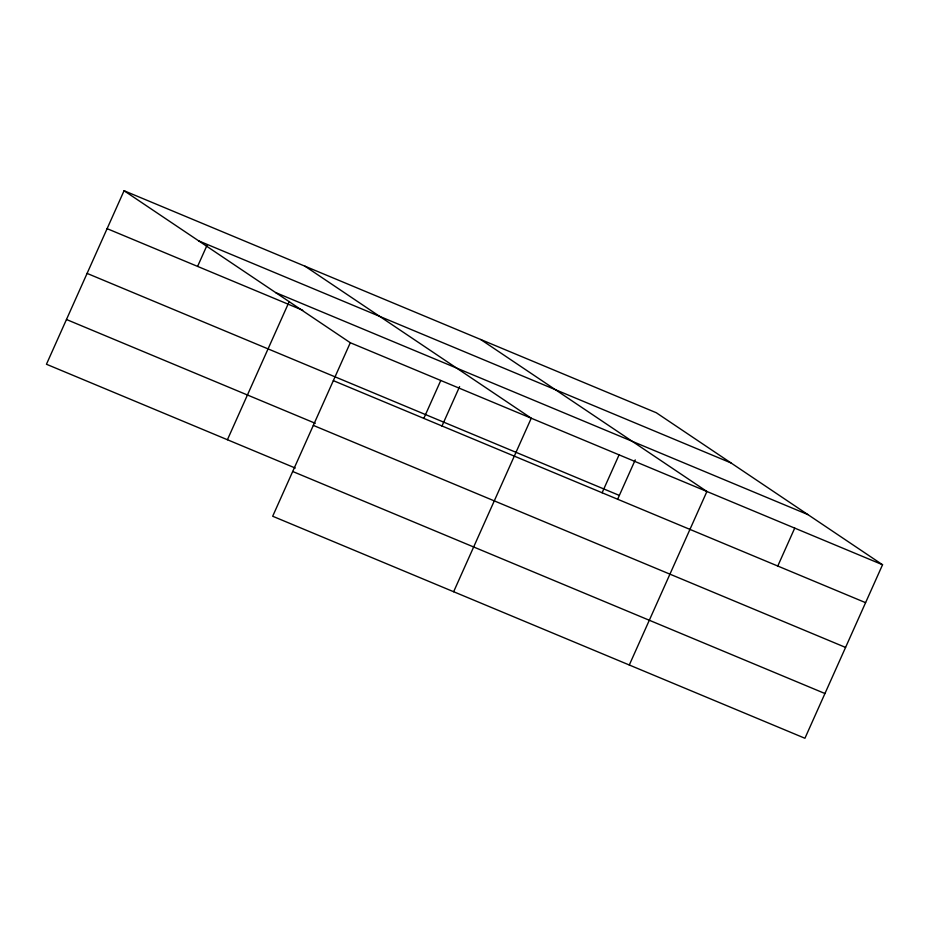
<?xml version="1.0" encoding="UTF-8"?>
<svg xmlns="http://www.w3.org/2000/svg" width="929" height="929" viewBox="0 0 929 929"><rect width="100%" height="100%" fill="white"/><g stroke="black" fill="none" stroke-linecap="round" stroke-linejoin="round"><path stroke-width="1.39" d="M124.068 190.735L350.291 342.731L272.685 516.245L804.932 738.265L882.55 564.751L656.315 412.755L124.068 190.735L46.45 364.249L295.283 468.042M197.587 266.402L206.946 245.477M227.419 439.731L289.244 301.53M423.821 418.387L440.776 380.472M441.937 426.109L459.6 386.615M453.642 591.727L531.26 418.213L305.037 266.228M602.12 492.765L619.086 454.85M617.576 499.372L635.239 459.89M629.293 665.001L706.911 491.487L480.676 339.491M777.77 566.04L794.725 528.113M198.725 240.89L730.972 462.921M275.634 292.577L807.893 514.596M107.102 228.65L302.703 310.251M350.291 342.731L882.55 564.751M87.094 273.405L619.341 495.424M333.337 380.646L865.584 602.666M66.47 319.506L315.291 423.299M313.317 425.389L845.576 647.42M292.693 471.491L824.952 693.522"/></g></svg>
